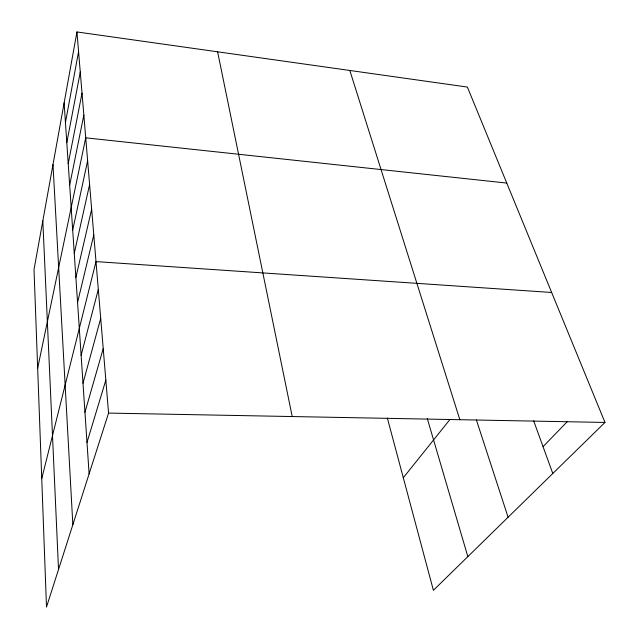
<?xml version="1.0" encoding="UTF-8"?>
<svg xmlns="http://www.w3.org/2000/svg" width="639" height="639" viewBox="0 0 639 639"><rect width="100%" height="100%" fill="white"/><g stroke="black" fill="none" stroke-linecap="round" stroke-linejoin="round"><path stroke-width="0.96" d="M76.944 31.95L34.019 269.594L46.495 607.05L108.574 413.082L76.944 31.95L467.381 87.064L604.981 422.443L433.394 590.316L387.354 418.082M65.442 122.472L78.573 51.639M66.807 142.689L80.266 72.039M68.213 163.592L82.024 93.174M69.667 185.214L83.845 115.092M37.669 368.2L85.73 137.832L506.767 183.066M72.686 230.072L87.631 160.74M74.26 253.348L89.604 184.519M75.881 277.462L91.657 209.225M77.559 302.455L93.781 234.896M41.751 478.595L96.002 261.607L551.657 292.478M81.121 355.276L98.31 289.411M82.998 383.216L100.714 318.382M84.955 412.251L103.222 348.598M86.992 442.46L105.834 380.133M403.297 477.74L449.952 419.488M543.054 446.677L567.256 421.676M108.574 413.082L604.981 422.443M533.629 420.766L552.799 473.491M476.351 419.823L508.101 517.231M349.837 70.474L459.848 419.703M427.291 418.561L467.836 556.617M217.611 51.807L292.223 416.54M64.124 102.903L89.109 473.906M52.981 164.598L72.846 524.715M42.821 220.886L58.524 569.477"/></g></svg>
